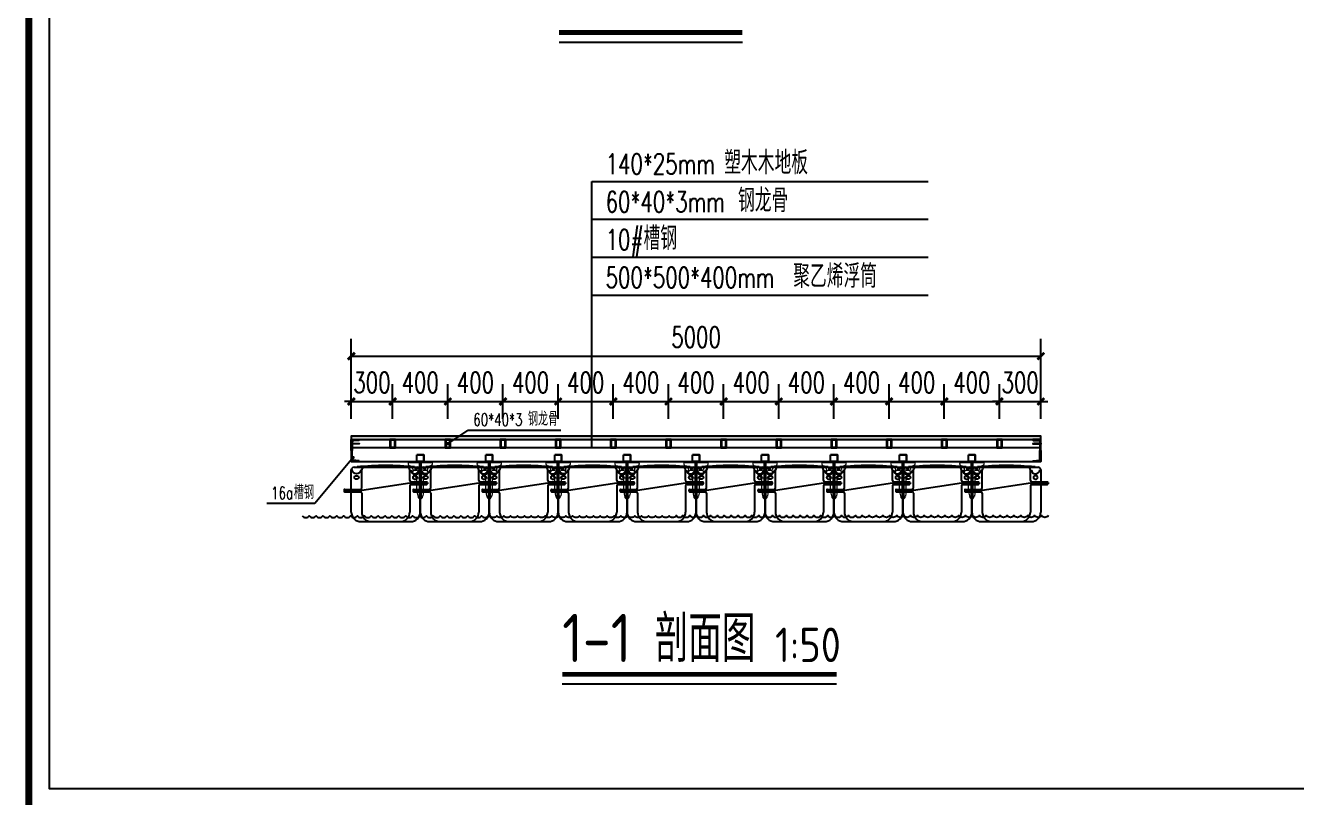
# Model space of a CAD drawing. Extents: x 120685 to 139536, y 100334 to 144511.
# Drawn here: x 120685 to 129902, y 129818 to 135422 of the extents above; entities that cross this region are included whole.
import ezdxf

# ---------------------------------------------------------------- set-up
doc = ezdxf.new("R2010")
doc.units = 0
doc.header["$LTSCALE"] = 1000
doc.header["$MEASUREMENT"] = 0
for name, color, linetype in [('DIM_LEAD', 3, 'Continuous'), ('DIM_SYMB', 3, 'Continuous'), ('PUB_DIM', 3, 'Continuous'), ('PUB_TEXT', 7, 'Continuous'), ('W-FLOAT_BOWL浮筒', 253, 'Continuous'), ('W-STEEL_FRAME钢架', 3, 'Continuous'), ('W-WOOD_FLOOR木地板', 30, 'Continuous'), ('W-WOOD_STUD木龙骨', 25, 'Continuous'), ('变形缝', 4, 'Continuous'), ('塑木板', 32, 'Continuous'), ('短销钉', 253, 'Continuous'), ('螺栓', 146, 'Continuous'), ('龙骨', 10, 'Continuous')]:
    doc.layers.add(name, color=color, linetype=linetype)
doc.layers.add('伯利恒浮筒', color=5, linetype='Continuous', lineweight=5)
doc.styles.add('_TCH_DIM', font='SIMPLEX', dxfattribs={"bigfont": 'GBCBIG'})
doc.styles.add('_TCH_DIM_T3', font='SIMPLEX', dxfattribs={"width": 0.705882, "bigfont": 'GBCBIG'})
doc.styles.get("Standard").update_dxf_attribs({"font": 'gbenor.shx', "bigfont": 'gbcbig.shx'})
doc.dimstyles.new('_TCH_ARCH&&50', dxfattribs={"dimtxt": 148.75, "dimasz": 50, "dimexe": 125, "dimexo": 150, "dimgap": 63.125, "dimtad": 1, "dimdec": 0, "dimzin": 0, "dimdsep": 46, "dimtxsty": '_TCH_DIM_T3', "dimblk": 'ARCHTICK', "dimcen": 0.09, "dimclrt": 7, "dimazin": 2, "dimtfac": 1, "dimtdec": 0, "dimtix": 1, "dimtmove": 2, "dimatfit": 3, "dimfxl": 0, "dimtolj": 1, "dimtzin": 0, "dimarcsym": 0})

# ---------------------------------------------------------------- blocks, each defined once
blk = doc.blocks.new('blhft')
at = {"layer": 'W-FLOAT_BOWL浮筒'}
for p, q in [((-250, 234.5), (-250, 375)), ((-230, 395), (230, 395)), ((-208.5, 397), (208.2, 397)), ((-208.5, 397), (-208.5, 395)), ((-174.3, 244.5), (-174.3, 375)), ((174.3, 298.5), (174.3, 375)), ((208.2, 397), (208.2, 395)), ((250, 375), (250, 288.5)), ((174.3, 279.5), (-174.3, 225.5)), ((174.3, 279.5), (302.1, 279.5)), ((184.3, 288.5), (298.1, 288.5)), ((-302, 225.5), (-174.3, 225.5)), ((-298, 234.5), (-184.3, 234.5)), ((-298, 216.5), (-184.3, 216.5)), ((-250, 70), (-250, 216.5)), ((-174.3, 206.5), (-174.3, 70)), ((174.3, 260.5), (174.3, 70)), ((184.3, 270.5), (298.1, 270.5)), ((250, 270.5), (250, 70)), ((-180, 0), (180, 0))]:
    blk.add_line(p, q, dxfattribs=at)
at = {"layer": 'W-FLOAT_BOWL浮筒', "ltscale": 0.5}
for p, q in [((302.1, 284.5), (302.1, 274.5)), ((-302, 230.5), (-302, 220.5))]:
    blk.add_line(p, q, dxfattribs=at)
at = {"layer": 'W-FLOAT_BOWL浮筒'}
for centre, radius, start, end in [((-230, 375), 20, 90, 180), ((-0.2, -1768.5), 2175.5, 84.50426, 95.49574), ((-154.3, 375), 20, 90, 180), ((154.3, 375), 20, 0, 90), ((230, 375), 20, 0, 90), ((184.3, 298.5), 10, 180, 270), ((-298, 220.5), 4, 180, 270), ((-184.3, 244.5), 10, 270, 0), ((-184.3, 206.5), 10, 0, 90), ((184.3, 260.5), 10, 90, 180), ((298.1, 274.5), 4, 270, 0), ((-180, 70), 70, 180, 270), ((-104.3, 70), 70, 180, 270), ((104.3, 70), 70, 270, 0), ((180, 70), 70, 270, 0)]:
    blk.add_arc(centre, radius, start, end, dxfattribs=at)
at = {"layer": 'W-FLOAT_BOWL浮筒', "ltscale": 0.5}
for centre, start, end in [((298.1, 284.5), 0, 90), ((-298, 230.5), 90, 180)]:
    blk.add_arc(centre, 4, start, end, dxfattribs=at)
at = {"layer": 'W-FLOAT_BOWL浮筒', "extrusion": (0, 0, -1)}
blk.add_ellipse((-212.1, 375), major_axis=(-30.4, 0), ratio=0.921809, start_param=3.141593, end_param=6.283185, dxfattribs=at)
at = {"layer": 'W-FLOAT_BOWL浮筒'}
blk.add_ellipse((211.9, 375.4), major_axis=(30.4, 0.1), ratio=0.921809, start_param=3.141593, end_param=6.283185, dxfattribs=at)
blk.add_ellipse((-212.1, 320.5), major_axis=(-16, 0), ratio=0.75, dxfattribs=at)
at = {"layer": 'W-FLOAT_BOWL浮筒', "extrusion": (0, 0, -1)}
blk.add_ellipse((212.1, 320.5), major_axis=(16, 0), ratio=0.75, dxfattribs=at)
blk = doc.blocks.new('dxd')
at = {"layer": '短销钉', "lineweight": 13}
for p, q in [((-85.7, 227.1), (-55.8, 200.2)), ((-79, 244.5), (79, 244.5)), ((-77.5, 244.5), (-77.5, 246.5)), ((-77.5, 246.5), (77.5, 246.5)), ((-52.5, 180.1), (-52.5, 192.7)), ((-42.5, 197.2), (42.5, 197.2)), ((52.5, 180.1), (52.5, 192.7)), ((85.7, 227.1), (55.8, 200.2)), ((77.5, 244.5), (77.5, 246.5)), ((-48.8, 152.9), (-27.7, 135.8)), ((-24, 30), (-24, 128)), ((-19.2, 132.8), (19.2, 132.8)), ((24, 30), (24, 128)), ((48.8, 152.9), (27.7, 135.8)), ((-29, 38.9), (-29, 45)), ((-26, 48), (-24, 48)), ((-24, 30), (24, 30)), ((-24, 30), (-18.4, 2)), ((-16, 0), (16, 0)), ((-6, 39), (-6, 44.3)), ((6, 39), (6, 44.3)), ((24, 30), (18.4, 2)), ((26, 48), (24, 48)), ((29, 38.9), (29, 45))]:
    blk.add_line(p, q, dxfattribs=at)
at = {"layer": '短销钉', "lineweight": 13, "ltscale": 0.1}
for p, q in [((-18.4, 2), (-18, 0)), ((-18, 0), (-16, 0)), ((16, 0), (18, 0)), ((18.4, 2), (18, 0))]:
    blk.add_line(p, q, dxfattribs=at)
at = {"layer": '短销钉', "lineweight": 13}
for centre, radius, start, end in [((-79, 234.5), 10, 90, 228.00092), ((0, -1254.1), 1502.6, 87.04345, 92.95655), ((-62.5, 192.7), 10, 0, 48.00092), ((-34.5, 154.5), 31.4, 56.41658, 122.85309), ((34.5, 154.5), 31.3, 57.12872, 123.60194), ((62.5, 192.7), 10, 131.99908, 180), ((79, 234.5), 10, 311.99908, 90), ((-43.5, 170), 13.5, 126.56574, 231), ((-42.5, 160.6), 10, 184.14788, 231), ((-34.5, 185.6), 31.4, 236.13806, 303.55692), ((-34, 128), 10, 0, 51), ((-25.5, 170), 13.5, 308.36964, 51.90106), ((25.5, 170), 13.5, 128.09894, 231.63036), ((34.5, 185.6), 31.4, 236.43853, 303.86649), ((34, 128), 10, 129, 180), ((42.5, 160.6), 10, 309, 355.85212), ((43.5, 170), 13.5, 309, 53.43426), ((-26, 45), 3, 90, 180), ((-16, 2.5), 2.5, 191.30993, 270), ((-3, 44.3), 3, 115.37693, 180), ((0, 38), 10, 64.62307, 115.37693), ((3, 44.3), 3, 0, 64.62307), ((16, 2.5), 2.5, 270, 348.69007), ((26, 45), 3, 0, 90)]:
    blk.add_arc(centre, radius, start, end, dxfattribs=at)
for centre, major_axis, start_param, end_param in [((-23, 38.9), (0, -9), 4.712389, 6.115737), ((0, 39), (0, 9), 1.570796, 4.712389)]:
    blk.add_ellipse(centre, major_axis=major_axis, ratio=0.666667, start_param=start_param, end_param=end_param, dxfattribs=at)
at = {"layer": '短销钉', "lineweight": 13, "extrusion": (0, 0, -1)}
blk.add_ellipse((23, 38.9), major_axis=(0, -9), ratio=0.666667, start_param=4.712389, end_param=6.115737, dxfattribs=at)
blk = doc.blocks.new('短销固定件正视面')
at = {"layer": '塑木板', "color": 156}
blk.add_lwpolyline([(2149439.3, 351498.7), (2149442.3, 351498.7), (2149489.3, 351498.7), (2149489.3, 351451.7), (2149489.3, 351448.7), (2149439.3, 351448.7)], close=True, dxfattribs=at)
at = {"layer": '塑木板', "color": 5}
blk.add_lwpolyline([(2149489.3, 351448.7), (2149489.3, 351498.7), (2149439.3, 351498.7)], dxfattribs=at)
at = {"layer": '螺栓', "color": 156}
blk.add_lwpolyline([(2149458.3, 351448.7), (2149458.3, 351181.7), (2149470.3, 351181.7), (2149470.3, 351448.7)], dxfattribs=at)
for points in [[(2149453.8, 351196.7), (2149474.8, 351196.7), (2149474.8, 351186.7), (2149453.8, 351186.7)], [(2149455.3, 351198.7), (2149473.3, 351198.7), (2149473.3, 351196.7), (2149455.3, 351196.7)], [(2149458.8, 351196.7), (2149469.8, 351196.7), (2149469.8, 351186.7), (2149458.8, 351186.7)]]:
    blk.add_lwpolyline(points, close=True, dxfattribs=at)
blk = doc.blocks.new('*U6')
at = {"color": 5}
for p, q in [((2.5, -13.4), (-2.5, -14.2)), ((2.5, -13.4), (-2.5, -14.2)), ((2.5, -15.4), (-2.5, -16.2)), ((2.5, -15.4), (-2.5, -16.2)), ((2.5, -17.4), (-2.5, -18.2)), ((2.5, -17.4), (-2.5, -18.2)), ((2.5, -19.4), (-2.5, -20.2)), ((2.5, -19.4), (-2.5, -20.2)), ((2.5, -19.4), (-2.5, -20.2)), ((2.5, -19.4), (-2.5, -20.2)), ((2.5, -21.4), (-2.5, -22.2)), ((2.5, -21.4), (-2.5, -22.2)), ((2.5, -21.4), (-2.5, -22.2)), ((2.5, -21.4), (-2.5, -22.2)), ((2.5, -23.4), (-2.5, -24.2)), ((2.5, -23.4), (-2.5, -24.2)), ((2.5, -25.4), (-2.5, -26.2)), ((2.5, -25.4), (-2.5, -26.2)), ((2.5, -27.4), (-2.5, -28.2)), ((2.5, -27.4), (-2.5, -28.2)), ((2.5, -29.4), (-2.5, -30.2)), ((2.5, -29.4), (-2.5, -30.2)), ((2.5, -29.4), (-2.5, -30.2)), ((2.5, -29.4), (-2.5, -30.2)), ((2.5, -31.4), (-2.5, -32.2)), ((2.5, -31.4), (-2.5, -32.2)), ((2.5, -31.4), (-2.5, -32.2)), ((2.5, -31.4), (-2.5, -32.2)), ((2.5, -33.4), (-2.5, -34.2)), ((2.5, -33.4), (-2.5, -34.2)), ((2.5, -35.4), (-2.5, -36.2)), ((2.5, -35.4), (-2.5, -36.2)), ((2.5, -37.4), (-2.5, -38.2)), ((2.5, -37.4), (-2.5, -38.2)), ((2.5, -39.4), (-2.5, -40.2)), ((2.5, -39.4), (-2.5, -40.2)), ((2.5, -39.4), (-2.5, -40.2)), ((2.5, -39.4), (-2.5, -40.2)), ((2.5, -41.4), (-2.5, -42.2)), ((2.5, -41.4), (-2.5, -42.2)), ((2.5, -41.4), (-2.5, -42.2)), ((2.5, -41.4), (-2.5, -42.2)), ((2.5, -43.4), (-2.5, -44.2)), ((2.5, -43.4), (-2.5, -44.2)), ((2.5, -46.4), (-2.5, -47.2)), ((2.5, -46.4), (-2.5, -47.2)), ((2.5, -48.4), (-2.5, -49.2)), ((2.5, -48.4), (-2.5, -49.2)), ((2.5, -48.4), (-2.5, -49.2)), ((2.5, -48.4), (-2.5, -49.2)), ((2.5, -50.4), (-2.5, -51.2)), ((2.5, -50.4), (-2.5, -51.2)), ((2.5, -50.4), (-2.5, -51.2)), ((2.5, -50.4), (-2.5, -51.2)), ((2.5, -52.4), (-2.5, -53.2)), ((2.5, -52.4), (-2.5, -53.2)), ((2.5, -52.4), (-2.5, -53.2)), ((-1.9, -52.5), (-1.9, -1)), ((-1.9, -1), (1.8, -1)), ((0, -60), (-1.9, -52.5)), ((2, -54.5), (-1.9, -55.1)), ((1.5, -56.6), (-1.4, -57)), ((1, -58.6), (-0.9, -59)), ((1.8, -52.5), (0, -60)), ((1.8, -1), (1.8, -52.5))]:
    blk.add_line(p, q, dxfattribs=at)
blk.add_lwpolyline([(-3.2, 0), (-2.2, -1), (2.2, -1), (3.2, 0)], close=True, dxfattribs=at)
blk = doc.blocks.new('A$C0837b8cf')
at = {"layer": 'W-STEEL_FRAME钢架'}
for points in [[(0, 60), (0, 140), (58, 140), (58, 137.5, -0.414214), (53.7, 133.2), (13, 130.1, 0.387359), (6.8, 121.7), (6.8, 60)], [(0, 60), (0, -20), (58, -20), (58, -17.5, 0.414214), (53.7, -13.2), (13, -10.1, -0.355029), (6.8, -1.7), (6.8, 60)]]:
    blk.add_lwpolyline(points, format="xyb", dxfattribs=at)
blk = doc.blocks.new('*U13')
at = {"layer": '龙骨'}
for points in [[(-25, -30), (15, -30), (15, 30), (-25, 30)], [(-20, -25), (10, -25), (10, 25), (-20, 25)]]:
    blk.add_lwpolyline(points, close=True, dxfattribs=at)
blk = doc.blocks.new('*U14')
at = {"layer": '变形缝', "color": 0, "linetype": 'ByBlock', "lineweight": -2, "transparency": 16777216}
for p in [(0, 0), (400, 0), (800, 0), (1200, 0), (1600, 0), (2000, 0), (2400, 0), (2800, 0), (3200, 0), (3600, 0), (4000, 0), (4400, 0)]:
    blk.add_blockref('*U13', p, dxfattribs=at)
blk = doc.blocks.new('*U15')
at = {"layer": '伯利恒浮筒'}
blk.add_blockref('blhft', (0, -203.5), dxfattribs=at)
blk = doc.blocks.new('*U16')
at = {"color": 0, "linetype": 'ByBlock', "lineweight": -2, "transparency": 16777216}
for p in [(0, 0), (500, 0), (1000, 0), (1500, 0), (2000, 0), (2500, 0), (3000, 0)]:
    blk.add_blockref('*U15', p, dxfattribs=at)
blk = doc.blocks.new('*U37')
at = {"layer": '塑木板', "color": 0}
blk.add_blockref('短销固定件正视面', (-2149464.3, -351340.2), dxfattribs=at)
at = {"layer": '短销钉'}
blk.add_blockref('dxd', (0, -141.5), dxfattribs=at)
blk = doc.blocks.new('*U38')
at = {"color": 0, "linetype": 'ByBlock', "lineweight": -2, "transparency": 16777216}
for p in [(0, 0), (500, 0), (1000, 0), (1500, 0), (2000, 0), (2500, 0), (3000, 0)]:
    blk.add_blockref('*U37', p, dxfattribs=at)
blk = doc.blocks.new('_ArchTick')
at = {"color": 0, "linetype": 'ByBlock', "const_width": 0.4}
blk.add_lwpolyline([(-0.5, -0.5), (0.5, 0.5)], dxfattribs=at)
blk = doc.blocks.new('*D131')
at = {"layer": 'Defpoints', "color": 0, "transparency": 16777216}
for p in [(128047.8, 133021.7), (123047.8, 132441.2), (128047.8, 132441.2)]:
    blk.add_point(p, dxfattribs=at)
at = {"layer": 'PUB_DIM', "color": 0, "lineweight": -2, "transparency": 16777216}
for p, q in [((123047.8, 132591.2), (123047.8, 133146.7)), ((128047.8, 132591.2), (128047.8, 133146.7)), ((123047.8, 133021.7), (128047.8, 133021.7))]:
    blk.add_line(p, q, dxfattribs=at)
at = {"layer": 'PUB_DIM', "color": 0, "lineweight": -2, "transparency": 16777216, "xscale": 50, "yscale": 50, "zscale": 50, "rotation": 180}
blk.add_blockref('_ArchTick', (123047.8, 133021.7), dxfattribs=at)
at = {"layer": 'PUB_DIM', "color": 0, "lineweight": -2, "transparency": 16777216, "xscale": 50, "yscale": 50, "zscale": 50}
blk.add_blockref('_ArchTick', (128047.8, 133021.7), dxfattribs=at)
at = {"layer": 'PUB_DIM', "color": 7, "transparency": 16777216, "insert": (125547.8, 133159.2), "char_height": 148.75, "attachment_point": 5, "style": '_TCH_DIM_T3'}
blk.add_mtext('\\A1;5000', dxfattribs=at)
blk = doc.blocks.new('*D132')
at = {"layer": 'Defpoints', "color": 0, "transparency": 16777216}
for p in [(123347.7, 132692.5), (123047.8, 132416.2), (123347.7, 132416.2)]:
    blk.add_point(p, dxfattribs=at)
at = {"layer": 'PUB_DIM', "color": 0, "lineweight": -2, "transparency": 16777216}
for p, q in [((123047.8, 132566.2), (123047.8, 132817.5)), ((123347.7, 132566.2), (123347.7, 132817.5)), ((123047.8, 132692.5), (122997.8, 132692.5)), ((123047.8, 132692.5), (123347.7, 132692.5)), ((123347.7, 132692.5), (123397.7, 132692.5))]:
    blk.add_line(p, q, dxfattribs=at)
at = {"layer": 'PUB_DIM', "color": 0, "lineweight": -2, "transparency": 16777216, "xscale": 50, "yscale": 50, "zscale": 50}
blk.add_blockref('_ArchTick', (123047.8, 132692.5), dxfattribs=at)
at = {"layer": 'PUB_DIM', "color": 0, "lineweight": -2, "transparency": 16777216, "xscale": 50, "yscale": 50, "zscale": 50, "rotation": 180}
blk.add_blockref('_ArchTick', (123347.7, 132692.5), dxfattribs=at)
at = {"layer": 'PUB_DIM', "color": 7, "transparency": 16777216, "insert": (123197.7, 132830), "char_height": 148.75, "attachment_point": 5, "style": '_TCH_DIM_T3'}
blk.add_mtext('\\A1;300', dxfattribs=at)
blk = doc.blocks.new('*D133')
at = {"layer": 'Defpoints', "color": 0, "transparency": 16777216}
for p in [(123747.7, 132692.5), (123347.7, 132416.2), (123747.7, 132416.2)]:
    blk.add_point(p, dxfattribs=at)
at = {"layer": 'PUB_DIM', "color": 0, "lineweight": -2, "transparency": 16777216}
for p, q in [((123347.7, 132566.2), (123347.7, 132817.5)), ((123747.7, 132566.2), (123747.7, 132817.5)), ((123347.7, 132692.5), (123747.7, 132692.5))]:
    blk.add_line(p, q, dxfattribs=at)
at = {"layer": 'PUB_DIM', "color": 0, "lineweight": -2, "transparency": 16777216, "xscale": 50, "yscale": 50, "zscale": 50, "rotation": 180}
blk.add_blockref('_ArchTick', (123347.7, 132692.5), dxfattribs=at)
at = {"layer": 'PUB_DIM', "color": 0, "lineweight": -2, "transparency": 16777216, "xscale": 50, "yscale": 50, "zscale": 50}
blk.add_blockref('_ArchTick', (123747.7, 132692.5), dxfattribs=at)
at = {"layer": 'PUB_DIM', "color": 7, "transparency": 16777216, "insert": (123547.7, 132830), "char_height": 148.75, "attachment_point": 5, "style": '_TCH_DIM_T3'}
blk.add_mtext('\\A1;400', dxfattribs=at)
blk = doc.blocks.new('*D134')
at = {"layer": 'Defpoints', "color": 0, "transparency": 16777216}
for p in [(124147.7, 132692.5), (123747.7, 132416.2), (124147.7, 132416.2)]:
    blk.add_point(p, dxfattribs=at)
at = {"layer": 'PUB_DIM', "color": 0, "lineweight": -2, "transparency": 16777216}
for p, q in [((123747.7, 132566.2), (123747.7, 132817.5)), ((124147.7, 132566.2), (124147.7, 132817.5)), ((123747.7, 132692.5), (124147.7, 132692.5))]:
    blk.add_line(p, q, dxfattribs=at)
at = {"layer": 'PUB_DIM', "color": 0, "lineweight": -2, "transparency": 16777216, "xscale": 50, "yscale": 50, "zscale": 50, "rotation": 180}
blk.add_blockref('_ArchTick', (123747.7, 132692.5), dxfattribs=at)
at = {"layer": 'PUB_DIM', "color": 0, "lineweight": -2, "transparency": 16777216, "xscale": 50, "yscale": 50, "zscale": 50}
blk.add_blockref('_ArchTick', (124147.7, 132692.5), dxfattribs=at)
at = {"layer": 'PUB_DIM', "color": 7, "transparency": 16777216, "insert": (123947.7, 132830), "char_height": 148.75, "attachment_point": 5, "style": '_TCH_DIM_T3'}
blk.add_mtext('\\A1;400', dxfattribs=at)
blk = doc.blocks.new('*D135')
at = {"layer": 'Defpoints', "color": 0, "transparency": 16777216}
for p in [(124547.7, 132692.5), (124147.7, 132416.2), (124547.7, 132416.2)]:
    blk.add_point(p, dxfattribs=at)
at = {"layer": 'PUB_DIM', "color": 0, "lineweight": -2, "transparency": 16777216}
for p, q in [((124147.7, 132566.2), (124147.7, 132817.5)), ((124547.7, 132566.2), (124547.7, 132817.5)), ((124147.7, 132692.5), (124547.7, 132692.5))]:
    blk.add_line(p, q, dxfattribs=at)
at = {"layer": 'PUB_DIM', "color": 0, "lineweight": -2, "transparency": 16777216, "xscale": 50, "yscale": 50, "zscale": 50, "rotation": 180}
blk.add_blockref('_ArchTick', (124147.7, 132692.5), dxfattribs=at)
at = {"layer": 'PUB_DIM', "color": 0, "lineweight": -2, "transparency": 16777216, "xscale": 50, "yscale": 50, "zscale": 50}
blk.add_blockref('_ArchTick', (124547.7, 132692.5), dxfattribs=at)
at = {"layer": 'PUB_DIM', "color": 7, "transparency": 16777216, "insert": (124347.7, 132830), "char_height": 148.75, "attachment_point": 5, "style": '_TCH_DIM_T3'}
blk.add_mtext('\\A1;400', dxfattribs=at)
blk = doc.blocks.new('*D136')
at = {"layer": 'Defpoints', "color": 0, "transparency": 16777216}
for p in [(124947.7, 132692.5), (124547.7, 132416.2), (124947.7, 132416.2)]:
    blk.add_point(p, dxfattribs=at)
at = {"layer": 'PUB_DIM', "color": 0, "lineweight": -2, "transparency": 16777216}
for p, q in [((124547.7, 132566.2), (124547.7, 132817.5)), ((124947.7, 132566.2), (124947.7, 132817.5)), ((124547.7, 132692.5), (124947.7, 132692.5))]:
    blk.add_line(p, q, dxfattribs=at)
at = {"layer": 'PUB_DIM', "color": 0, "lineweight": -2, "transparency": 16777216, "xscale": 50, "yscale": 50, "zscale": 50, "rotation": 180}
blk.add_blockref('_ArchTick', (124547.7, 132692.5), dxfattribs=at)
at = {"layer": 'PUB_DIM', "color": 0, "lineweight": -2, "transparency": 16777216, "xscale": 50, "yscale": 50, "zscale": 50}
blk.add_blockref('_ArchTick', (124947.7, 132692.5), dxfattribs=at)
at = {"layer": 'PUB_DIM', "color": 7, "transparency": 16777216, "insert": (124747.7, 132830), "char_height": 148.75, "attachment_point": 5, "style": '_TCH_DIM_T3'}
blk.add_mtext('\\A1;400', dxfattribs=at)
blk = doc.blocks.new('*D137')
at = {"layer": 'Defpoints', "color": 0, "transparency": 16777216}
for p in [(125347.7, 132692.5), (124947.7, 132416.2), (125347.7, 132416.2)]:
    blk.add_point(p, dxfattribs=at)
at = {"layer": 'PUB_DIM', "color": 0, "lineweight": -2, "transparency": 16777216}
for p, q in [((124947.7, 132566.2), (124947.7, 132817.5)), ((125347.7, 132566.2), (125347.7, 132817.5)), ((124947.7, 132692.5), (125347.7, 132692.5))]:
    blk.add_line(p, q, dxfattribs=at)
at = {"layer": 'PUB_DIM', "color": 0, "lineweight": -2, "transparency": 16777216, "xscale": 50, "yscale": 50, "zscale": 50, "rotation": 180}
blk.add_blockref('_ArchTick', (124947.7, 132692.5), dxfattribs=at)
at = {"layer": 'PUB_DIM', "color": 0, "lineweight": -2, "transparency": 16777216, "xscale": 50, "yscale": 50, "zscale": 50}
blk.add_blockref('_ArchTick', (125347.7, 132692.5), dxfattribs=at)
at = {"layer": 'PUB_DIM', "color": 7, "transparency": 16777216, "insert": (125147.7, 132830), "char_height": 148.75, "attachment_point": 5, "style": '_TCH_DIM_T3'}
blk.add_mtext('\\A1;400', dxfattribs=at)
blk = doc.blocks.new('*D138')
at = {"layer": 'Defpoints', "color": 0, "transparency": 16777216}
for p in [(125747.7, 132692.5), (125347.7, 132416.2), (125747.7, 132416.2)]:
    blk.add_point(p, dxfattribs=at)
at = {"layer": 'PUB_DIM', "color": 0, "lineweight": -2, "transparency": 16777216}
for p, q in [((125347.7, 132566.2), (125347.7, 132817.5)), ((125747.7, 132566.2), (125747.7, 132817.5)), ((125347.7, 132692.5), (125747.7, 132692.5))]:
    blk.add_line(p, q, dxfattribs=at)
at = {"layer": 'PUB_DIM', "color": 0, "lineweight": -2, "transparency": 16777216, "xscale": 50, "yscale": 50, "zscale": 50, "rotation": 180}
blk.add_blockref('_ArchTick', (125347.7, 132692.5), dxfattribs=at)
at = {"layer": 'PUB_DIM', "color": 0, "lineweight": -2, "transparency": 16777216, "xscale": 50, "yscale": 50, "zscale": 50}
blk.add_blockref('_ArchTick', (125747.7, 132692.5), dxfattribs=at)
at = {"layer": 'PUB_DIM', "color": 7, "transparency": 16777216, "insert": (125547.7, 132830), "char_height": 148.75, "attachment_point": 5, "style": '_TCH_DIM_T3'}
blk.add_mtext('\\A1;400', dxfattribs=at)
blk = doc.blocks.new('*D139')
at = {"layer": 'Defpoints', "color": 0, "transparency": 16777216}
for p in [(126147.7, 132692.5), (125747.7, 132416.2), (126147.7, 132416.2)]:
    blk.add_point(p, dxfattribs=at)
at = {"layer": 'PUB_DIM', "color": 0, "lineweight": -2, "transparency": 16777216}
for p, q in [((125747.7, 132566.2), (125747.7, 132817.5)), ((126147.7, 132566.2), (126147.7, 132817.5)), ((125747.7, 132692.5), (126147.7, 132692.5))]:
    blk.add_line(p, q, dxfattribs=at)
at = {"layer": 'PUB_DIM', "color": 0, "lineweight": -2, "transparency": 16777216, "xscale": 50, "yscale": 50, "zscale": 50, "rotation": 180}
blk.add_blockref('_ArchTick', (125747.7, 132692.5), dxfattribs=at)
at = {"layer": 'PUB_DIM', "color": 0, "lineweight": -2, "transparency": 16777216, "xscale": 50, "yscale": 50, "zscale": 50}
blk.add_blockref('_ArchTick', (126147.7, 132692.5), dxfattribs=at)
at = {"layer": 'PUB_DIM', "color": 7, "transparency": 16777216, "insert": (125947.7, 132830), "char_height": 148.75, "attachment_point": 5, "style": '_TCH_DIM_T3'}
blk.add_mtext('\\A1;400', dxfattribs=at)
blk = doc.blocks.new('*D140')
at = {"layer": 'Defpoints', "color": 0, "transparency": 16777216}
for p in [(126547.7, 132692.5), (126147.7, 132416.2), (126547.7, 132416.2)]:
    blk.add_point(p, dxfattribs=at)
at = {"layer": 'PUB_DIM', "color": 0, "lineweight": -2, "transparency": 16777216}
for p, q in [((126147.7, 132566.2), (126147.7, 132817.5)), ((126547.7, 132566.2), (126547.7, 132817.5)), ((126147.7, 132692.5), (126547.7, 132692.5))]:
    blk.add_line(p, q, dxfattribs=at)
at = {"layer": 'PUB_DIM', "color": 0, "lineweight": -2, "transparency": 16777216, "xscale": 50, "yscale": 50, "zscale": 50, "rotation": 180}
blk.add_blockref('_ArchTick', (126147.7, 132692.5), dxfattribs=at)
at = {"layer": 'PUB_DIM', "color": 0, "lineweight": -2, "transparency": 16777216, "xscale": 50, "yscale": 50, "zscale": 50}
blk.add_blockref('_ArchTick', (126547.7, 132692.5), dxfattribs=at)
at = {"layer": 'PUB_DIM', "color": 7, "transparency": 16777216, "insert": (126347.7, 132830), "char_height": 148.75, "attachment_point": 5, "style": '_TCH_DIM_T3'}
blk.add_mtext('\\A1;400', dxfattribs=at)
blk = doc.blocks.new('*D141')
at = {"layer": 'Defpoints', "color": 0, "transparency": 16777216}
for p in [(126947.7, 132692.5), (126547.7, 132416.2), (126947.7, 132416.2)]:
    blk.add_point(p, dxfattribs=at)
at = {"layer": 'PUB_DIM', "color": 0, "lineweight": -2, "transparency": 16777216}
for p, q in [((126547.7, 132566.2), (126547.7, 132817.5)), ((126947.7, 132566.2), (126947.7, 132817.5)), ((126547.7, 132692.5), (126947.7, 132692.5))]:
    blk.add_line(p, q, dxfattribs=at)
at = {"layer": 'PUB_DIM', "color": 0, "lineweight": -2, "transparency": 16777216, "xscale": 50, "yscale": 50, "zscale": 50, "rotation": 180}
blk.add_blockref('_ArchTick', (126547.7, 132692.5), dxfattribs=at)
at = {"layer": 'PUB_DIM', "color": 0, "lineweight": -2, "transparency": 16777216, "xscale": 50, "yscale": 50, "zscale": 50}
blk.add_blockref('_ArchTick', (126947.7, 132692.5), dxfattribs=at)
at = {"layer": 'PUB_DIM', "color": 7, "transparency": 16777216, "insert": (126747.7, 132830), "char_height": 148.75, "attachment_point": 5, "style": '_TCH_DIM_T3'}
blk.add_mtext('\\A1;400', dxfattribs=at)
blk = doc.blocks.new('*D142')
at = {"layer": 'Defpoints', "color": 0, "transparency": 16777216}
for p in [(127347.7, 132692.5), (126947.7, 132416.2), (127347.7, 132416.2)]:
    blk.add_point(p, dxfattribs=at)
at = {"layer": 'PUB_DIM', "color": 0, "lineweight": -2, "transparency": 16777216}
for p, q in [((126947.7, 132566.2), (126947.7, 132817.5)), ((127347.7, 132566.2), (127347.7, 132817.5)), ((126947.7, 132692.5), (127347.7, 132692.5))]:
    blk.add_line(p, q, dxfattribs=at)
at = {"layer": 'PUB_DIM', "color": 0, "lineweight": -2, "transparency": 16777216, "xscale": 50, "yscale": 50, "zscale": 50, "rotation": 180}
blk.add_blockref('_ArchTick', (126947.7, 132692.5), dxfattribs=at)
at = {"layer": 'PUB_DIM', "color": 0, "lineweight": -2, "transparency": 16777216, "xscale": 50, "yscale": 50, "zscale": 50}
blk.add_blockref('_ArchTick', (127347.7, 132692.5), dxfattribs=at)
at = {"layer": 'PUB_DIM', "color": 7, "transparency": 16777216, "insert": (127147.7, 132830), "char_height": 148.75, "attachment_point": 5, "style": '_TCH_DIM_T3'}
blk.add_mtext('\\A1;400', dxfattribs=at)
blk = doc.blocks.new('*D143')
at = {"layer": 'Defpoints', "color": 0, "transparency": 16777216}
for p in [(127747.7, 132692.5), (127347.7, 132416.2), (127747.7, 132416.2)]:
    blk.add_point(p, dxfattribs=at)
at = {"layer": 'PUB_DIM', "color": 0, "lineweight": -2, "transparency": 16777216}
for p, q in [((127347.7, 132566.2), (127347.7, 132817.5)), ((127747.7, 132566.2), (127747.7, 132817.5)), ((127347.7, 132692.5), (127747.7, 132692.5))]:
    blk.add_line(p, q, dxfattribs=at)
at = {"layer": 'PUB_DIM', "color": 0, "lineweight": -2, "transparency": 16777216, "xscale": 50, "yscale": 50, "zscale": 50, "rotation": 180}
blk.add_blockref('_ArchTick', (127347.7, 132692.5), dxfattribs=at)
at = {"layer": 'PUB_DIM', "color": 0, "lineweight": -2, "transparency": 16777216, "xscale": 50, "yscale": 50, "zscale": 50}
blk.add_blockref('_ArchTick', (127747.7, 132692.5), dxfattribs=at)
at = {"layer": 'PUB_DIM', "color": 7, "transparency": 16777216, "insert": (127547.7, 132830), "char_height": 148.75, "attachment_point": 5, "style": '_TCH_DIM_T3'}
blk.add_mtext('\\A1;400', dxfattribs=at)
blk = doc.blocks.new('*D144')
at = {"layer": 'Defpoints', "color": 0, "transparency": 16777216}
for p in [(128047.8, 132692.5), (127747.7, 132416.2), (128047.8, 132416.2)]:
    blk.add_point(p, dxfattribs=at)
at = {"layer": 'PUB_DIM', "color": 0, "lineweight": -2, "transparency": 16777216}
for p, q in [((127747.7, 132566.2), (127747.7, 132817.5)), ((128047.8, 132566.2), (128047.8, 132817.5)), ((127747.7, 132692.5), (127697.7, 132692.5)), ((127747.7, 132692.5), (128047.8, 132692.5)), ((128047.8, 132692.5), (128097.8, 132692.5))]:
    blk.add_line(p, q, dxfattribs=at)
at = {"layer": 'PUB_DIM', "color": 0, "lineweight": -2, "transparency": 16777216, "xscale": 50, "yscale": 50, "zscale": 50}
blk.add_blockref('_ArchTick', (127747.7, 132692.5), dxfattribs=at)
at = {"layer": 'PUB_DIM', "color": 0, "lineweight": -2, "transparency": 16777216, "xscale": 50, "yscale": 50, "zscale": 50, "rotation": 180}
blk.add_blockref('_ArchTick', (128047.8, 132692.5), dxfattribs=at)
at = {"layer": 'PUB_DIM', "color": 7, "transparency": 16777216, "insert": (127897.7, 132830), "char_height": 148.75, "attachment_point": 5, "style": '_TCH_DIM_T3'}
blk.add_mtext('\\A1;300', dxfattribs=at)

msp = doc.modelspace()

# ---------------------------------------------------------------- hatches: boundary and pattern name
at = {"layer": 'W-WOOD_STUD木龙骨'}
h = msp.add_hatch(dxfattribs=at)
h.set_pattern_fill('木纹03', color=256, scale=100)
h.set_pattern_definition([(0, (-1023077.11, -310688.97), (200, 200), [10, -190]), (90, (-1022997.11, -310618.97), (-200, 200), [20, -180]), (45, (-1023037.11, -310638.97), (0, 199.998082), [14.14, -42.42, 14.14, -28.28, 99, -85]), (45, (-1023087.11, -310698.97), (0, 200), [14.142, -28.284, 14.142, -226.2]), (45, (-1023017.11, -310678.97), (0, 200), [14.142, -268.700712]), (45, (-1022997.11, -310688.97), (0, 200), [14.142, -268.700712]), (45, (-1023027.11, -310668.97), (0, 200), [14.142, -268.700712]), (45, (-1023037.11, -310658.97), (0, 200), [28.284, -254.558712]), (45, (-1022987.11, -310508.97), (0, 200), [28.284, -254.558712]), (45, (-1023057.11, -310648.97), (0, 200), [56.568, -226.274712]), (45, (-1023067.11, -310638.97), (0, 200), [56.568, -226.274712]), (45, (-1022937.11, -310578.97), (0, 200), [56.568, -226.274712]), (45, (-1023077.11, -310618.97), (0, 200), [42.4264, -240.416312]), (45, (-1023117.11, -310588.97), (0, 200), [42.4264, -240.416312]), (45, (-1023097.11, -310608.97), (0, 200), [42.4264, -240.416312]), (45, (-1022967.11, -310548.97), (0, 200), [70.71068, -212.132032]), (45, (-1022987.11, -310538.97), (0, 200), [70.71068, -212.132032]), (45, (-1022967.11, -310588.97), (0, 200), [98.99495, -183.847763]), (26.565051, (-1023057.11, -310668.97), (200, 8e-08), [22.360678, -424.852916]), (26.565051, (-1023017.11, -310608.97), (200, 8e-08), [22.360678, -424.852916]), (26.565051, (-1023027.11, -310628.97), (200, 8e-08), [22.360678, -424.852916]), (26.565051, (-1023067.11, -310688.97), (200, 8e-08), [44.72136, -402.492235]), (26.565051, (-1023027.11, -310598.97), (200, 8e-08), [67.08204, -380.131556]), (26.565051, (-1023047.11, -310588.97), (200, 8e-08), [89.44272, -357.770876]), (26.565051, (-1023067.11, -310578.97), (200, 8e-08), [89.44272, -357.770876]), (26.565051, (-1023097.11, -310518.97), (200, 8e-08), [89.44272, -357.770876]), (26.565051, (-1023097.11, -310538.97), (200, 8e-08), [111.8034, -335.410195]), (26.565051, (-1023087.11, -310558.97), (200, 8e-08), [111.8034, -335.410195]), (63.434949, (-1023017.11, -310638.97), (1e-08, 200), [22.360678, -424.852916]), (63.434949, (-1023047.11, -310658.97), (1e-08, 200), [22.360678, -424.852916]), (63.434949, (-1023077.11, -310688.97), (1e-08, 200), [44.72136, -402.492235]), (63.434949, (-1023017.11, -310658.97), (1e-08, 200), [44.72136, -402.492235]), (63.434949, (-1023097.11, -310698.97), (1e-08, 200), [67.08204, -380.131556]), (63.434949, (-1023117.11, -310698.97), (1e-08, 200), [89.44272, -357.770876]), (63.434949, (-1022937.11, -310688.97), (1e-08, 200), [89.44272, -357.770876]), (63.434949, (-1023007.11, -310668.97), (1e-08, 200), [89.44272, -357.770876]), (63.434949, (-1022967.11, -310688.97), (1e-08, 200), [111.8034, -335.410195]), (63.434949, (-1022987.11, -310678.97), (1e-08, 200), [111.8034, -335.410195])])
h.paths.add_polyline_path([(128047.8, 132416.2), (128047.8, 132441.2), (123047.8, 132441.2), (123047.8, 132416.2)])

# ---------------------------------------------------------------- linework, layer by layer
at = {"const_width": 50}
msp.add_lwpolyline([(120709.8, 144486), (139510.9, 144486), (139510.9, 129730.3), (120709.8, 129730.3)], close=True, dxfattribs=at)
msp.add_lwpolyline([(120859.8, 144336), (139360.9, 144336), (139360.9, 129880.3), (120859.8, 129880.3)], close=True)
at = {"color": 4}
for points in [[(122692.4, 131863.7, 0.520567), (122742.4, 131863.7, 0.520567), (122792.4, 131863.7, 0.520567), (122842.4, 131863.7, 0.520567), (122892.4, 131863.7, 0.520567), (122942.4, 131863.7, 0.520567), (122992.4, 131863.7, 0.520567), (123042.4, 131863.7, 0.520567), (123092.4, 131863.7, 0.520567), (123142.4, 131863.7, 0.520567), (123192.4, 131863.7, 0.520567), (123242.4, 131863.7, 0.520567), (123292.4, 131863.7, 0.520567), (123342.4, 131863.7, 0.520567), (123392.4, 131863.7, 0.520567), (123442.4, 131863.7, 0.520567), (123492.4, 131863.7, 0.520567), (123542.4, 131863.7, 0.520567), (123592.4, 131863.7, 0.520567), (123642.4, 131863.7, 0.520567), (123692.4, 131863.7, 0.520567), (123742.4, 131863.7, 0.520567), (123792.4, 131863.7, 0.520567), (123842.4, 131863.7, 0.520567), (123892.4, 131863.7, 0.520567), (123942.4, 131863.7, 0.520567), (123992.4, 131863.7, 0.520567), (124042.4, 131863.7, 0.064694), (124047.7, 131857.8, 0.064694)], [(125403, 131863.7, -0.520567), (125353, 131863.7, -0.520567), (125303, 131863.7, -0.520567), (125253, 131863.7, -0.520567), (125203, 131863.7, -0.520567), (125153, 131863.7, -0.520567), (125103, 131863.7, -0.520567), (125053, 131863.7, -0.520567), (125003, 131863.7, -0.520567), (124953, 131863.7, -0.520567), (124903, 131863.7, -0.520567), (124853, 131863.7, -0.520567), (124803, 131863.7, -0.520567), (124753, 131863.7, -0.520567), (124703, 131863.7, -0.520567), (124653, 131863.7, -0.520567), (124603, 131863.7, -0.520567), (124553, 131863.7, -0.520567), (124503, 131863.7, -0.520567), (124453, 131863.7, -0.520567), (124403, 131863.7, -0.520567), (124353, 131863.7, -0.520567), (124303, 131863.7, -0.520567), (124253, 131863.7, -0.520567), (124203, 131863.7, -0.520567), (124153, 131863.7, -0.520567), (124103, 131863.7, -0.520567), (124053, 131863.7, -0.064694), (124047.7, 131857.8, -0.064694)], [(126752.8, 131863.9, -0.520567), (126702.8, 131863.9, -0.520567), (126652.8, 131863.9, -0.520567), (126602.8, 131863.9, -0.520567), (126552.8, 131863.9, -0.520567), (126502.8, 131863.9, -0.520567), (126452.8, 131863.9, -0.520567), (126402.8, 131863.9, -0.520567), (126352.8, 131863.9, -0.520567), (126302.8, 131863.9, -0.520567), (126252.8, 131863.9, -0.520567), (126202.8, 131863.9, -0.520567), (126152.8, 131863.9, -0.520567), (126102.8, 131863.9, -0.520567), (126052.8, 131863.9, -0.520567), (126002.8, 131863.9, -0.520567), (125952.8, 131863.9, -0.520567), (125902.8, 131863.9, -0.520567), (125852.8, 131863.9, -0.520567), (125802.8, 131863.9, -0.520567), (125752.8, 131863.9, -0.520567), (125702.8, 131863.9, -0.520567), (125652.8, 131863.9, -0.520567), (125602.8, 131863.9, -0.520567), (125552.8, 131863.9, -0.520567), (125502.8, 131863.9, -0.520567), (125452.8, 131863.9, -0.520567), (125402.8, 131863.9, -0.064694), (125397.5, 131858.1, -0.064694)], [(128102.6, 131864.2, -0.520567), (128052.6, 131864.2, -0.520567), (128002.6, 131864.2, -0.520567), (127952.6, 131864.2, -0.520567), (127902.6, 131864.2, -0.520567), (127852.6, 131864.2, -0.520567), (127802.6, 131864.2, -0.520567), (127752.6, 131864.2, -0.520567), (127702.6, 131864.2, -0.520567), (127652.6, 131864.2, -0.520567), (127602.6, 131864.2, -0.520567), (127552.6, 131864.2, -0.520567), (127502.6, 131864.2, -0.520567), (127452.6, 131864.2, -0.520567), (127402.6, 131864.2, -0.520567), (127352.6, 131864.2, -0.520567), (127302.6, 131864.2, -0.520567), (127252.6, 131864.2, -0.520567), (127202.6, 131864.2, -0.520567), (127152.6, 131864.2, -0.520567), (127102.6, 131864.2, -0.520567), (127052.6, 131864.2, -0.520567), (127002.6, 131864.2, -0.520567), (126952.6, 131864.2, -0.520567), (126902.6, 131864.2, -0.520567), (126852.6, 131864.2, -0.520567), (126802.6, 131864.2, -0.520567), (126752.6, 131864.2, -0.064694), (126747.3, 131858.4, -0.064694)]]:
    msp.add_lwpolyline(points, format="xyb", dxfattribs=at)
at = {"layer": 'DIM_LEAD'}
for p, q in [((123747.7, 132386.3), (123894.7, 132484.8)), ((123894.7, 132484.8), (124567.8, 132484.8)), ((123060.6, 132286), (122784.6, 131952.4)), ((122784.6, 131952.4), (122434.6, 131952.4))]:
    msp.add_line(p, q, dxfattribs=at)
at = {"layer": 'DIM_LEAD', "const_width": 12}
for points in [[(123742.7, 132383, 1), (123752.7, 132389.6, 1)], [(123064.5, 132290.6, 1), (123056.8, 132281.3, 1)]]:
    msp.add_lwpolyline(points, format="xyb", close=True, dxfattribs=at)
at = {"layer": 'DIM_SYMB'}
for p, q in [((124792.4, 133465.3), (124792.4, 134289.5)), ((124792.4, 134289.5), (127231.7, 134289.5)), ((124792.4, 134014.8), (127231.7, 134014.8)), ((124792.4, 133740), (127231.7, 133740)), ((124792.4, 132356.1), (124792.4, 133465.3)), ((124792.4, 133465.3), (127231.7, 133465.3))]:
    msp.add_line(p, q, dxfattribs=at)
at = {"layer": 'DIM_SYMB', "const_width": 35}
for points in [[(124554.3, 135370.8), (125884.3, 135370.8)], [(124577.3, 130712.7), (126566.9, 130712.7)]]:
    msp.add_lwpolyline(points, dxfattribs=at)
at = {"layer": 'DIM_SYMB'}
for points in [[(124554.3, 135300.8), (125884.3, 135300.8)], [(124577.3, 130642.7), (126566.9, 130642.7)]]:
    msp.add_lwpolyline(points, dxfattribs=at)
at = {"layer": 'W-STEEL_FRAME钢架'}
msp.add_lwpolyline([(123047.7, 132256.1), (128047.8, 132256.1), (128047.8, 132356.1), (123047.7, 132356.1)], close=True, dxfattribs=at)
at = {"layer": 'W-WOOD_STUD木龙骨'}
msp.add_lwpolyline([(123047.8, 132416.2), (128047.8, 132416.2), (128047.8, 132441.2), (123047.8, 132441.2)], close=True, dxfattribs=at)

# ---------------------------------------------------------------- block references
at = {"rotation": 90.00000000000001}
msp.add_blockref('*U6', (123046.6, 132386.1), dxfattribs=at)
at = {"xscale": -1, "rotation": 270}
msp.add_blockref('*U6', (128048.6, 132386.1), dxfattribs=at)
for name, p in [('*U38', (124547.8, 132147.6)), ('*U16', (124797.8, 132023.9))]:
    msp.add_blockref(name, p)
at = {"layer": 'W-WOOD_FLOOR木地板'}
msp.add_blockref('A$C0837b8cf', (123047.7, 132276.1), dxfattribs=at)
at = {"layer": 'W-WOOD_FLOOR木地板', "xscale": -1}
msp.add_blockref('A$C0837b8cf', (128047.8, 132276.1), dxfattribs=at)
at = {"layer": '伯利恒浮筒'}
for p in [(123297.8, 131820.4), (123797.8, 131820.4), (124297.8, 131820.4)]:
    msp.add_blockref('blhft', p, dxfattribs=at)
at = {"layer": '变形缝'}
msp.add_blockref('*U14', (123352.7, 132386.2), dxfattribs=at)
at = {"layer": '塑木板', "color": 0}
for p in [(-2025916.5, -219192.6), (-2025416.5, -219192.6)]:
    msp.add_blockref('短销固定件正视面', p, dxfattribs=at)
at = {"layer": '短销钉'}
for p in [(123547.8, 132006.1), (124047.8, 132006.1)]:
    msp.add_blockref('dxd', p, dxfattribs=at)

# ---------------------------------------------------------------- texts
at = {"layer": 'PUB_TEXT', "color": 7, "style": '_TCH_DIM', "width": 0.705882}
for s, height, p in [('140*25mm', 148.75, (124892.1, 134342)), ('60*40*3mm', 148.75, (124892.1, 134067.3)), ('10#', 148.75, (124892.1, 133792.5)), ('500*500*400mm', 148.75, (124892.1, 133517.8)), ('60*40*3', 89.25, (123932.6, 132516.3)), ('16a', 89.25, (122466.1, 131983.9))]:
    msp.add_text(s, height=height, dxfattribs=at).set_placement(p)
at = {"layer": 'PUB_TEXT', "color": 7, "style": '_TCH_DIM'}
for s, height, p in [('塑木木地板', 168.79, (125752.1, 134342)), ('钢龙骨', 168.79, (125852.1, 134067.3)), ('槽钢', 168.79, (125167.1, 133792.5)), ('聚乙烯浮筒', 168.79, (126252.1, 133517.8)), ('钢龙骨', 101.28, (124328.6, 132516.3)), ('槽钢', 101.28, (122631.1, 131983.9))]:
    msp.add_text(s, height=height, dxfattribs=at).set_placement(p)
at = {"layer": 'PUB_TEXT', "color": 7}
for s, height, p in [('剖面图', 337.59, (125248.1, 130801.4)), ('1-1', 350, (124577.3, 130801.4)), ('1:50', 250, (126120.9, 130801.4))]:
    msp.add_text(s, height=height, dxfattribs=at).set_placement(p)

# ---------------------------------------------------------------- dimensions: what is measured, and where the dimension line sits
at = {"layer": 'PUB_DIM'}
for p1, p2, distance, picture, middle in [((123047.8, 132441.2), (128047.8, 132441.2), 580.5, '*D131', (125547.8, 133159.2)), ((123047.8, 132416.2), (123347.7, 132416.2), 276.3, '*D132', (123197.7, 132830)), ((123347.7, 132416.2), (123747.7, 132416.2), 276.3, '*D133', (123547.7, 132830)), ((123747.7, 132416.2), (124147.7, 132416.2), 276.3, '*D134', (123947.7, 132830)), ((124147.7, 132416.2), (124547.7, 132416.2), 276.3, '*D135', (124347.7, 132830)), ((124547.7, 132416.2), (124947.7, 132416.2), 276.3, '*D136', (124747.7, 132830)), ((124947.7, 132416.2), (125347.7, 132416.2), 276.3, '*D137', (125147.7, 132830)), ((125347.7, 132416.2), (125747.7, 132416.2), 276.3, '*D138', (125547.7, 132830)), ((125747.7, 132416.2), (126147.7, 132416.2), 276.3, '*D139', (125947.7, 132830)), ((126147.7, 132416.2), (126547.7, 132416.2), 276.3, '*D140', (126347.7, 132830)), ((126547.7, 132416.2), (126947.7, 132416.2), 276.3, '*D141', (126747.7, 132830)), ((126947.7, 132416.2), (127347.7, 132416.2), 276.3, '*D142', (127147.7, 132830)), ((127347.7, 132416.2), (127747.7, 132416.2), 276.3, '*D143', (127547.7, 132830)), ((127747.7, 132416.2), (128047.8, 132416.2), 276.3, '*D144', (127897.7, 132830))]:
    dim = msp.add_aligned_dim(p1=p1, p2=p2, distance=distance, dimstyle='_TCH_ARCH&&50', dxfattribs=at)
    dim.commit()
    dim.dimension.update_dxf_attribs({"geometry": picture, "text_midpoint": middle})

doc.saveas('drawing.dxf')
